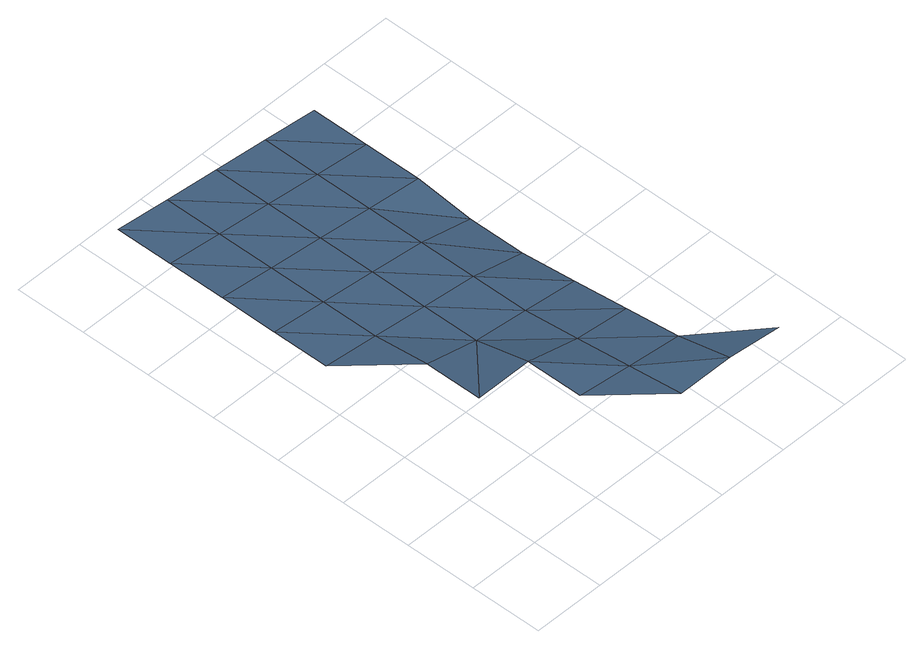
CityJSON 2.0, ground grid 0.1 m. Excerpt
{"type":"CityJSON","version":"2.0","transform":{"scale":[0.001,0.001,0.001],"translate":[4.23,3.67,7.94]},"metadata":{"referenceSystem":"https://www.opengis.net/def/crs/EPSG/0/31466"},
"CityObjects":{
"waterbody1":{"type":"WaterBody","attributes":{"description":"Lake of the Karlsruhe Institute of Technology","name":"Lake KIT","class":"1060","LandElementProperties.state":"existing","LandElementProperties.material":"water"},"geometry":[{"type":"MultiSurface","lod":"3","boundaries":[[[0,1,2]],[[0,2,3]],[[4,5,1]],[[6,7,3]],[[8,9,5]],[[1,0,4]],[[7,0,3]],[[10,11,9]],[[7,6,12]],[[5,4,8]],[[13,4,0]],[[14,12,15]],[[9,8,10]],[[16,8,4]],[[0,7,13]],[[14,15,17]],[[18,7,12]],[[11,10,19]],[[20,10,8]],[[4,13,16]],[[21,13,7]],[[12,14,18]],[[22,14,17]],[[23,19,10]],[[8,16,20]],[[24,16,13]],[[7,18,21]],[[25,18,14]],[[10,20,23]],[[26,20,16]],[[13,21,24]],[[27,21,18]],[[14,22,25]],[[19,23,28]],[[29,23,20]],[[16,24,26]],[[30,24,21]],[[18,25,27]],[[31,25,22]],[[32,28,23]],[[20,26,29]],[[33,26,24]],[[21,27,30]],[[23,29,32]],[[34,29,26]],[[24,30,33]],[[28,32,35]],[[36,32,29]],[[26,33,34]],[[37,35,32]],[[29,34,36]],[[32,36,37]],[[35,37,38]]],"semantics":{"surfaces":[{"type":"WaterGroundSurface"}],"values":[0,0,0,0,0,0,0,0,0,0,0,0,0,0,0,0,0,0,0,0,0,0,0,0,0,0,0,0,0,0,0,0,0,0,0,0,0,0,0,0,0,0,0,0,0,0,0,0,0,0,0,0,0]}}]}
},
"vertices":[
[90,330,49],[10,410,59],[10,330,59],[90,250,59],[90,410,49],[10,490,59],[90,170,59],[170,250,39],[90,490,49],[10,570,59],[90,570,49],[10,650,59],[170,170,59],[170,330,39],[250,90,49],[170,90,59],[170,410,39],[250,10,59],[250,170,39],[90,650,49],[170,490,39],[250,250,29],[330,10,59],[170,570,39],[250,330,29],[330,90,39],[250,410,29],[330,170,29],[170,650,39],[250,490,29],[330,250,19],[410,10,49],[250,570,29],[330,330,9],[330,410,9],[250,650,29],[330,490,19],[330,570,19],[330,650,19]
]}
